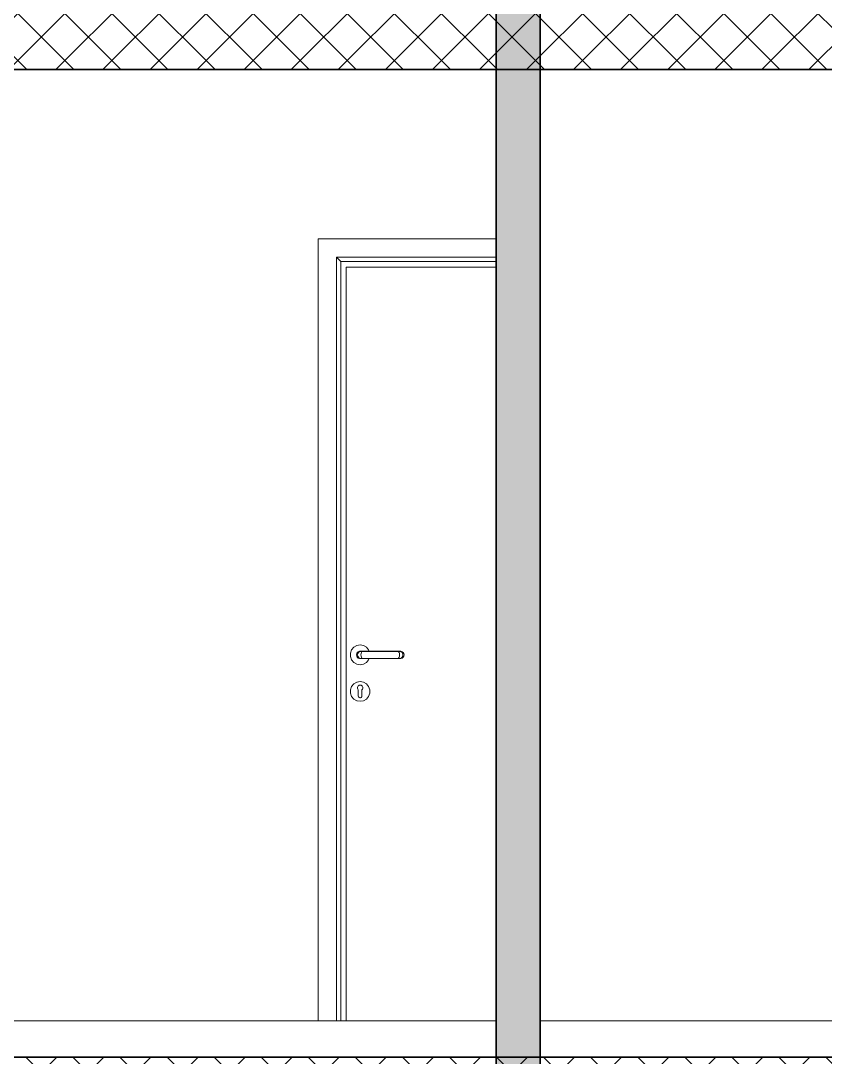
# Model space of a CAD drawing. Header units: millimetres. Extents: x -15634 to 67596, y -3027 to 55843.
# Drawn here: x 38294 to 40494, y 41096 to 43929 of the extents above; entities that cross this region are included whole.
import ezdxf

# ---------------------------------------------------------------- set-up
doc = ezdxf.new("R2010")
doc.units = ezdxf.units.MM
doc.header["$MEASUREMENT"] = 0
doc.set_wipeout_variables(frame=1)
doc.linetypes.add('Wipeout_Contour', pattern=[1000, 0, -1000])
doc.layers.add('Structural - Bearing', color=7, linetype='Continuous')
for name, color, linetype, lineweight in [('Structural - Bearing_Pen_No__1', 7, 'Continuous', 13), ('Structural - Bearing_Pen_No__101', 252, 'Continuous', 13), ('Structural - Bearing_Pen_No__7', 7, 'Continuous', 35)]:
    doc.layers.add(name, color=color, linetype=linetype, lineweight=lineweight)
doc.layers.add('Structural - Bearing_Pen_No__61', color=7, linetype='Continuous', lineweight=20, true_color=0x6a6a6a)
doc.layers.add('Structural - Bearing_Pen_No__82', color=7, linetype='Continuous', lineweight=20, true_color=0xaaaaaa)
pattern_1 = [(45, (0, 0), (-64.34671, 64.34671), []), (135, (0, 0), (64.34671, 64.34671), [])]

msp = doc.modelspace()

# ---------------------------------------------------------------- wipeouts: each hides what was drawn before it
at = {"color": 254, "linetype": 'Wipeout_Contour', "lineweight": 0, "ltscale": 233612.493893}
msp.add_wipeout([(40494.3, 43795.6), (39714.4, 43795.6), (39714.4, 41095.6), (40494.3, 41095.6)], dxfattribs=at).dxf.layer = 'Structural - Bearing'
at = {"color": 254, "linetype": 'Wipeout_Contour', "lineweight": 0, "ltscale": 230413.813274}
msp.add_wipeout([(39169.4, 43270.6), (39157.4, 43282.6), (39157.4, 41195.6), (39169.4, 41195.6)], dxfattribs=at).dxf.layer = 'Structural - Bearing'
at = {"color": 254, "linetype": 'Wipeout_Contour', "lineweight": 0, "ltscale": 402872.008934}
msp.add_wipeout([(39228.8, 42109.4), (39229.7, 42107), (39229.8, 42104.4), (39229.7, 42104.4), (39239.7, 42116.2), (39231.6, 42120.9), (39227.8, 42110.5)], dxfattribs=at).dxf.layer = 'Structural - Bearing'

# ---------------------------------------------------------------- next in the draw order: linework, layer by layer
at = {"layer": 'Structural - Bearing_Pen_No__1', "color": 7, "linetype": 'Continuous', "lineweight": 13}
for p, q in [((39714.4, 41095.6), (39714.4, 43995.6)), ((39714.4, 38195.6), (39714.4, 41095.6)), ((39714.4, 41095.6), (43944.4, 41095.6))]:
    msp.add_line(p, q, dxfattribs=at)
at = {"layer": 'Structural - Bearing_Pen_No__61', "color": 251, "linetype": 'Continuous', "lineweight": 20, "true_color": 0x6a6a6a}
msp.add_lwpolyline([(39714.4, 41195.6), (43944.4, 41195.6)], dxfattribs=at)

# ---------------------------------------------------------------- next in the draw order: wipeouts: each hides what was drawn before it
at = {"color": 254, "linetype": 'Wipeout_Contour', "lineweight": 0, "ltscale": 234045.617938}
msp.add_wipeout([(39157.4, 43282.6), (39169.4, 43270.6), (39594.4, 43270.6), (39594.4, 43282.6)], dxfattribs=at).dxf.layer = 'Structural - Bearing'
at = {"color": 254, "linetype": 'Wipeout_Contour', "lineweight": 0, "ltscale": 345303.770213}
msp.add_wipeout([(39228.9, 42102), (39227.4, 42100), (39227.4, 42098.5), (39245.7, 42109.1), (39239.7, 42116.2), (39229.7, 42104.4)], dxfattribs=at).dxf.layer = 'Structural - Bearing'

# ---------------------------------------------------------------- next in the draw order: wipeouts: each hides what was drawn before it
at = {"color": 254, "linetype": 'Wipeout_Contour', "lineweight": 0, "ltscale": 230375.518098}
msp.add_wipeout([(39107.4, 41195.6), (39157.4, 41195.6), (39157.4, 43282.6), (39107.4, 43332.6)], dxfattribs=at).dxf.layer = 'Structural - Bearing'
at = {"color": 254, "linetype": 'Wipeout_Contour', "lineweight": 0, "ltscale": 230248.936967}
msp.add_wipeout([(39239.7, 42116.3), (39231.6, 42121), (39231.6, 42120.9), (39239.7, 42116.2)], dxfattribs=at).dxf.layer = 'Structural - Bearing'

# ---------------------------------------------------------------- next in the draw order: wipeouts: each hides what was drawn before it
at = {"color": 254, "linetype": 'Wipeout_Contour', "lineweight": 0, "ltscale": 234095.744574}
msp.add_wipeout([(39107.4, 43332.6), (39157.4, 43282.6), (39594.4, 43282.6), (39594.4, 43332.6)], dxfattribs=at).dxf.layer = 'Structural - Bearing'
at = {"color": 254, "linetype": 'Wipeout_Contour', "lineweight": 0, "ltscale": 230419.407125}
msp.add_wipeout([(39169.4, 41195.6), (39184.4, 41195.6), (39184.4, 43255.6), (39169.4, 43255.6)], dxfattribs=at).dxf.layer = 'Structural - Bearing'
at = {"color": 254, "linetype": 'Wipeout_Contour', "lineweight": 0, "ltscale": 345318.858793}
msp.add_wipeout([(39227.1, 42111.3), (39227.8, 42110.5), (39231.6, 42120.9), (39222.4, 42122.5), (39222.4, 42113), (39224.9, 42112.6)], dxfattribs=at).dxf.layer = 'Structural - Bearing'

# ---------------------------------------------------------------- next in the draw order: wipeouts: each hides what was drawn before it
at = {"color": 254, "linetype": 'Wipeout_Contour', "lineweight": 0, "ltscale": 292378.596767}
msp.add_wipeout([(39169.4, 43270.6), (39169.4, 43255.6), (39184.4, 43255.6), (39594.4, 43255.6), (39594.4, 43270.6)], dxfattribs=at).dxf.layer = 'Structural - Bearing'
at = {"color": 254, "linetype": 'Wipeout_Contour', "lineweight": 0, "ltscale": 1613029.677009461}
msp.add_wipeout([(39195.8, 42200.3), (39195.8, 42190.9), (39199, 42182.1), (39205, 42174.9), (39213.1, 42170.2), (39222.4, 42168.6), (39231.6, 42170.2), (39239.7, 42174.9), (39245.7, 42182.1), (39247.1, 42185.8), (39237.6, 42185.8), (39220.6, 42185.8), (39217.4, 42186.9), (39214.7, 42189.2), (39213, 42192.2), (39212.4, 42195.6), (39213, 42199), (39214.7, 42202), (39217.4, 42204.3), (39220.6, 42205.5), (39247.1, 42205.5), (39245.7, 42209.1), (39239.7, 42216.3), (39231.6, 42221), (39222.4, 42222.6), (39213.1, 42221), (39205, 42216.3), (39199, 42209.1)], dxfattribs=at).dxf.layer = 'Structural - Bearing'
at = {"color": 254, "linetype": 'Wipeout_Contour', "lineweight": 0, "ltscale": 230201.965911}
msp.add_wipeout([(39227.4, 42096.5), (39248.9, 42100.3), (39245.7, 42109.1), (39227.4, 42098.5)], dxfattribs=at).dxf.layer = 'Structural - Bearing'

# ---------------------------------------------------------------- next in the draw order: wipeouts: each hides what was drawn before it
at = {"color": 254, "linetype": 'Wipeout_Contour', "lineweight": 0, "ltscale": 230410.968233}
msp.add_wipeout([(39215.4, 42195.6), (39212.4, 42195.6), (39213, 42192.2), (39216, 42192.2)], dxfattribs=at).dxf.layer = 'Structural - Bearing'
at = {"color": 254, "linetype": 'Wipeout_Contour', "lineweight": 0, "ltscale": 230234.550728}
msp.add_wipeout([(39231.6, 42121), (39222.4, 42122.6), (39222.4, 42122.5), (39231.6, 42120.9)], dxfattribs=at).dxf.layer = 'Structural - Bearing'
at = {"color": 254, "linetype": 'Wipeout_Contour', "lineweight": 0, "ltscale": 287654.00674}
msp.add_wipeout([(39231.6, 42070.3), (39239.7, 42075), (39227.4, 42089.6), (39227.4, 42083.1), (39227.2, 42082.3)], dxfattribs=at).dxf.layer = 'Structural - Bearing'

# ---------------------------------------------------------------- next in the draw order: wipeouts: each hides what was drawn before it
at = {"color": 254, "linetype": 'Wipeout_Contour', "lineweight": 0, "ltscale": 230404.557338}
msp.add_wipeout([(39216, 42192.2), (39213, 42192.2), (39214.7, 42189.2), (39217.5, 42189.2)], dxfattribs=at).dxf.layer = 'Structural - Bearing'
at = {"color": 254, "linetype": 'Wipeout_Contour', "lineweight": 0, "ltscale": 345288.1637}
msp.add_wipeout([(39219.8, 42112.6), (39222.4, 42113), (39222.4, 42122.5), (39213.2, 42120.9), (39216.9, 42110.5), (39217.6, 42111.3)], dxfattribs=at).dxf.layer = 'Structural - Bearing'
at = {"color": 254, "linetype": 'Wipeout_Contour', "lineweight": 0, "ltscale": 230148.985633}
msp.add_wipeout([(39227.4, 42089.6), (39239.7, 42075), (39245.7, 42082.2), (39227.4, 42092.7)], dxfattribs=at).dxf.layer = 'Structural - Bearing'

# ---------------------------------------------------------------- next in the draw order: wipeouts: each hides what was drawn before it
at = {"color": 254, "linetype": 'Wipeout_Contour', "lineweight": 0, "ltscale": 230402.549591}
msp.add_wipeout([(39214.7, 42189.2), (39217.4, 42186.9), (39219.9, 42186.9), (39217.5, 42189.2)], dxfattribs=at).dxf.layer = 'Structural - Bearing'
at = {"color": 254, "linetype": 'Wipeout_Contour', "lineweight": 0, "ltscale": 230459.40973}
msp.add_wipeout([(39217.4, 42204.3), (39219.9, 42204.3), (39222.8, 42205.5), (39220.6, 42205.5)], dxfattribs=at).dxf.layer = 'Structural - Bearing'
at = {"color": 254, "linetype": 'Wipeout_Contour', "lineweight": 0, "ltscale": 230209.419779}
msp.add_wipeout([(39222.4, 42122.6), (39213.1, 42121), (39213.2, 42120.9), (39222.4, 42122.5)], dxfattribs=at).dxf.layer = 'Structural - Bearing'
at = {"color": 254, "linetype": 'Wipeout_Contour', "lineweight": 0, "ltscale": 230170.732049}
msp.add_wipeout([(39227.4, 42092.7), (39245.7, 42082.2), (39248.9, 42090.9), (39227.4, 42094.7)], dxfattribs=at).dxf.layer = 'Structural - Bearing'

# ---------------------------------------------------------------- next in the draw order: wipeouts: each hides what was drawn before it
at = {"color": 254, "linetype": 'Wipeout_Contour', "lineweight": 0, "ltscale": 230446.756769}
msp.add_wipeout([(39214.7, 42202), (39217.5, 42202), (39219.9, 42204.3), (39217.4, 42204.3)], dxfattribs=at).dxf.layer = 'Structural - Bearing'
at = {"color": 254, "linetype": 'Wipeout_Contour', "lineweight": 0, "ltscale": 230405.183341}
msp.add_wipeout([(39219.9, 42186.9), (39217.4, 42186.9), (39220.6, 42185.8), (39222.8, 42185.8)], dxfattribs=at).dxf.layer = 'Structural - Bearing'
at = {"color": 254, "linetype": 'Wipeout_Contour', "lineweight": 0, "ltscale": 230188.425851}
msp.add_wipeout([(39227.4, 42094.7), (39248.9, 42090.9), (39248.9, 42100.3), (39227.4, 42096.5)], dxfattribs=at).dxf.layer = 'Structural - Bearing'

# ---------------------------------------------------------------- next in the draw order: wipeouts: each hides what was drawn before it
at = {"color": 254, "linetype": 'Wipeout_Contour', "lineweight": 0, "ltscale": 230433.412214}
msp.add_wipeout([(39213, 42199), (39216, 42199), (39217.5, 42202), (39214.7, 42202)], dxfattribs=at).dxf.layer = 'Structural - Bearing'
at = {"color": 254, "linetype": 'Wipeout_Contour', "lineweight": 0, "ltscale": 402787.44023}
msp.add_wipeout([(39216, 42109.4), (39216.9, 42110.5), (39213.2, 42120.9), (39205.1, 42116.2), (39215, 42104.4), (39215, 42104.4), (39215, 42107)], dxfattribs=at).dxf.layer = 'Structural - Bearing'
at = {"color": 254, "linetype": 'Wipeout_Contour', "lineweight": 0, "ltscale": 230240.06081}
msp.add_wipeout([(39249, 42100.3), (39245.7, 42109.1), (39245.7, 42109.1), (39248.9, 42100.3)], dxfattribs=at).dxf.layer = 'Structural - Bearing'
at = {"color": 254, "linetype": 'Wipeout_Contour', "lineweight": 0, "ltscale": 460202.590667}
msp.add_wipeout([(39227.1, 42081.4), (39226.2, 42079.9), (39224.9, 42078.8), (39223.2, 42078.2), (39222.4, 42078.2), (39222.4, 42068.7), (39231.6, 42070.3), (39227.2, 42082.3)], dxfattribs=at).dxf.layer = 'Structural - Bearing'

# ---------------------------------------------------------------- next in the draw order: wipeouts: each hides what was drawn before it
at = {"color": 254, "linetype": 'Wipeout_Contour', "lineweight": 0, "ltscale": 230420.989554}
msp.add_wipeout([(39213, 42199), (39212.4, 42195.6), (39215.4, 42195.6), (39216, 42199)], dxfattribs=at).dxf.layer = 'Structural - Bearing'
at = {"color": 254, "linetype": 'Wipeout_Contour', "lineweight": 0, "ltscale": 230176.581952}
msp.add_wipeout([(39213.1, 42121), (39205, 42116.3), (39205.1, 42116.2), (39213.2, 42120.9)], dxfattribs=at).dxf.layer = 'Structural - Bearing'
at = {"color": 254, "linetype": 'Wipeout_Contour', "lineweight": 0, "ltscale": 230114.430961}
msp.add_wipeout([(39231.6, 42070.2), (39239.7, 42074.9), (39239.7, 42075), (39231.6, 42070.3)], dxfattribs=at).dxf.layer = 'Structural - Bearing'

# ---------------------------------------------------------------- next in the draw order: wipeouts: each hides what was drawn before it
at = {"color": 254, "linetype": 'Wipeout_Contour', "lineweight": 0, "ltscale": 230427.545883}
msp.add_wipeout([(39215.4, 42195.6), (39216, 42192.2), (39225, 42192.2), (39224.7, 42195.6)], dxfattribs=at).dxf.layer = 'Structural - Bearing'
at = {"color": 254, "linetype": 'Wipeout_Contour', "lineweight": 0, "ltscale": 345214.277699}
msp.add_wipeout([(39215.8, 42102), (39215, 42104.4), (39205.1, 42116.2), (39199.1, 42109.1), (39217.4, 42098.5), (39217.4, 42100)], dxfattribs=at).dxf.layer = 'Structural - Bearing'
at = {"color": 254, "linetype": 'Wipeout_Contour', "lineweight": 0, "ltscale": 460165.593518}
msp.add_wipeout([(39221.5, 42078.2), (39219.9, 42078.8), (39218.5, 42079.9), (39217.7, 42081.4), (39217.5, 42082.3), (39213.2, 42070.3), (39222.4, 42068.7), (39222.4, 42078.2)], dxfattribs=at).dxf.layer = 'Structural - Bearing'
at = {"color": 254, "linetype": 'Wipeout_Contour', "lineweight": 0, "ltscale": 230151.026031}
msp.add_wipeout([(39239.7, 42074.9), (39245.7, 42082.1), (39245.7, 42082.2), (39239.7, 42075)], dxfattribs=at).dxf.layer = 'Structural - Bearing'

# ---------------------------------------------------------------- next in the draw order: wipeouts: each hides what was drawn before it
at = {"color": 254, "linetype": 'Wipeout_Contour', "lineweight": 0, "ltscale": 230420.353802}
msp.add_wipeout([(39216, 42192.2), (39217.5, 42189.2), (39225.9, 42189.2), (39225, 42192.2)], dxfattribs=at).dxf.layer = 'Structural - Bearing'
at = {"color": 254, "linetype": 'Wipeout_Contour', "lineweight": 0, "ltscale": 230139.990822}
msp.add_wipeout([(39205, 42116.3), (39199, 42109.1), (39199.1, 42109.1), (39205.1, 42116.2)], dxfattribs=at).dxf.layer = 'Structural - Bearing'
at = {"color": 254, "linetype": 'Wipeout_Contour', "lineweight": 0, "ltscale": 230186.950666}
msp.add_wipeout([(39245.7, 42082.1), (39249, 42090.9), (39248.9, 42090.9), (39245.7, 42082.2)], dxfattribs=at).dxf.layer = 'Structural - Bearing'

# ---------------------------------------------------------------- next in the draw order: wipeouts: each hides what was drawn before it
at = {"color": 254, "linetype": 'Wipeout_Contour', "lineweight": 0, "ltscale": 230416.886785}
msp.add_wipeout([(39217.5, 42189.2), (39219.9, 42186.9), (39227.3, 42186.9), (39225.9, 42189.2)], dxfattribs=at).dxf.layer = 'Structural - Bearing'
at = {"color": 254, "linetype": 'Wipeout_Contour', "lineweight": 0, "ltscale": 230471.782546}
msp.add_wipeout([(39222.8, 42205.5), (39219.9, 42204.3), (39227.3, 42204.3), (39229, 42205.5)], dxfattribs=at).dxf.layer = 'Structural - Bearing'
at = {"color": 254, "linetype": 'Wipeout_Contour', "lineweight": 0, "ltscale": 230120.257194}
msp.add_wipeout([(39217.4, 42098.5), (39199.1, 42109.1), (39195.9, 42100.3), (39217.4, 42096.5)], dxfattribs=at).dxf.layer = 'Structural - Bearing'
at = {"color": 254, "linetype": 'Wipeout_Contour', "lineweight": 0, "ltscale": 230217.86787}
msp.add_wipeout([(39249, 42090.9), (39249, 42100.3), (39248.9, 42100.3), (39248.9, 42090.9)], dxfattribs=at).dxf.layer = 'Structural - Bearing'
at = {"color": 254, "linetype": 'Wipeout_Contour', "lineweight": 0, "ltscale": 230081.57999}
msp.add_wipeout([(39222.4, 42068.6), (39231.6, 42070.2), (39231.6, 42070.3), (39222.4, 42068.7)], dxfattribs=at).dxf.layer = 'Structural - Bearing'

# ---------------------------------------------------------------- next in the draw order: wipeouts: each hides what was drawn before it
at = {"color": 254, "linetype": 'Wipeout_Contour', "lineweight": 0, "ltscale": 230461.091233}
msp.add_wipeout([(39219.9, 42204.3), (39217.5, 42202), (39225.9, 42202), (39227.3, 42204.3)], dxfattribs=at).dxf.layer = 'Structural - Bearing'
at = {"color": 254, "linetype": 'Wipeout_Contour', "lineweight": 0, "ltscale": 230417.559058}
msp.add_wipeout([(39219.9, 42186.9), (39222.8, 42185.8), (39229, 42185.8), (39227.3, 42186.9)], dxfattribs=at).dxf.layer = 'Structural - Bearing'
at = {"color": 254, "linetype": 'Wipeout_Contour', "lineweight": 0, "ltscale": 287596.088553}
msp.add_wipeout([(39205.1, 42075), (39213.2, 42070.3), (39217.5, 42082.3), (39217.4, 42083.1), (39217.4, 42089.6)], dxfattribs=at).dxf.layer = 'Structural - Bearing'

# ---------------------------------------------------------------- next in the draw order: wipeouts: each hides what was drawn before it
at = {"color": 254, "linetype": 'Wipeout_Contour', "lineweight": 0, "ltscale": 230449.206717}
msp.add_wipeout([(39217.5, 42202), (39216, 42199), (39225, 42199), (39225.9, 42202)], dxfattribs=at).dxf.layer = 'Structural - Bearing'
at = {"color": 254, "linetype": 'Wipeout_Contour', "lineweight": 0, "ltscale": 230104.059082}
msp.add_wipeout([(39199, 42109.1), (39195.8, 42100.3), (39195.9, 42100.3), (39199.1, 42109.1)], dxfattribs=at).dxf.layer = 'Structural - Bearing'
at = {"color": 254, "linetype": 'Wipeout_Contour', "lineweight": 0, "ltscale": 230056.432818}
msp.add_wipeout([(39213.1, 42070.2), (39222.4, 42068.6), (39222.4, 42068.7), (39213.2, 42070.3)], dxfattribs=at).dxf.layer = 'Structural - Bearing'

# ---------------------------------------------------------------- next in the draw order: wipeouts: each hides what was drawn before it
at = {"color": 254, "linetype": 'Wipeout_Contour', "lineweight": 0, "ltscale": 230437.566489}
msp.add_wipeout([(39216, 42199), (39215.4, 42195.6), (39224.7, 42195.6), (39225, 42199)], dxfattribs=at).dxf.layer = 'Structural - Bearing'
at = {"color": 254, "linetype": 'Wipeout_Contour', "lineweight": 0, "ltscale": 230102.555688}
msp.add_wipeout([(39217.4, 42096.5), (39195.9, 42100.3), (39195.9, 42090.9), (39217.4, 42094.7)], dxfattribs=at).dxf.layer = 'Structural - Bearing'

# ---------------------------------------------------------------- next in the draw order: wipeouts: each hides what was drawn before it
at = {"color": 254, "linetype": 'Wipeout_Contour', "lineweight": 0, "ltscale": 230455.340254}
msp.add_wipeout([(39236.1, 42195.6), (39224.7, 42195.6), (39225, 42192.2), (39236.1, 42192.2)], dxfattribs=at).dxf.layer = 'Structural - Bearing'
at = {"color": 254, "linetype": 'Wipeout_Contour', "lineweight": 0, "ltscale": 230089.007785}
msp.add_wipeout([(39217.4, 42094.7), (39195.9, 42090.9), (39199.1, 42082.2), (39217.4, 42092.7)], dxfattribs=at).dxf.layer = 'Structural - Bearing'

# ---------------------------------------------------------------- next in the draw order: wipeouts: each hides what was drawn before it
at = {"color": 254, "linetype": 'Wipeout_Contour', "lineweight": 0, "ltscale": 230446.933445}
msp.add_wipeout([(39225, 42192.2), (39225.9, 42189.2), (39236.4, 42189.2), (39236.1, 42192.2)], dxfattribs=at).dxf.layer = 'Structural - Bearing'
at = {"color": 254, "linetype": 'Wipeout_Contour', "lineweight": 0, "ltscale": 230079.555666}
msp.add_wipeout([(39217.4, 42092.7), (39199.1, 42082.2), (39205.1, 42075), (39217.4, 42089.6)], dxfattribs=at).dxf.layer = 'Structural - Bearing'

# ---------------------------------------------------------------- next in the draw order: wipeouts: each hides what was drawn before it
at = {"color": 254, "linetype": 'Wipeout_Contour', "lineweight": 0, "ltscale": 230441.178202}
msp.add_wipeout([(39225.9, 42189.2), (39227.3, 42186.9), (39236.7, 42186.9), (39236.4, 42189.2)], dxfattribs=at).dxf.layer = 'Structural - Bearing'
at = {"color": 254, "linetype": 'Wipeout_Contour', "lineweight": 0, "ltscale": 230492.984526}
msp.add_wipeout([(39229, 42205.5), (39227.3, 42204.3), (39236.7, 42204.3), (39237.1, 42205.5)], dxfattribs=at).dxf.layer = 'Structural - Bearing'
at = {"color": 254, "linetype": 'Wipeout_Contour', "lineweight": 0, "ltscale": 230073.126885}
msp.add_wipeout([(39195.8, 42100.3), (39195.8, 42090.9), (39195.9, 42090.9), (39195.9, 42100.3)], dxfattribs=at).dxf.layer = 'Structural - Bearing'
at = {"color": 254, "linetype": 'Wipeout_Contour', "lineweight": 0, "ltscale": 230042.034921}
msp.add_wipeout([(39205, 42074.9), (39213.1, 42070.2), (39213.2, 42070.3), (39205.1, 42075)], dxfattribs=at).dxf.layer = 'Structural - Bearing'

# ---------------------------------------------------------------- next in the draw order: wipeouts: each hides what was drawn before it
at = {"color": 254, "linetype": 'Wipeout_Contour', "lineweight": 0, "ltscale": 230485.378029}
msp.add_wipeout([(39227.3, 42204.3), (39225.9, 42202), (39236.4, 42202), (39236.7, 42204.3)], dxfattribs=at).dxf.layer = 'Structural - Bearing'
at = {"color": 254, "linetype": 'Wipeout_Contour', "lineweight": 0, "ltscale": 230438.766004}
msp.add_wipeout([(39227.3, 42186.9), (39229, 42185.8), (39237.1, 42185.8), (39236.7, 42186.9)], dxfattribs=at).dxf.layer = 'Structural - Bearing'
at = {"color": 254, "linetype": 'Wipeout_Contour', "lineweight": 0, "ltscale": 230050.918484}
msp.add_wipeout([(39195.8, 42090.9), (39199, 42082.1), (39199.1, 42082.2), (39195.9, 42090.9)], dxfattribs=at).dxf.layer = 'Structural - Bearing'

# ---------------------------------------------------------------- next in the draw order: wipeouts: each hides what was drawn before it
at = {"color": 254, "linetype": 'Wipeout_Contour', "lineweight": 0, "ltscale": 230475.783066}
msp.add_wipeout([(39225.9, 42202), (39225, 42199), (39236.1, 42199), (39236.4, 42202)], dxfattribs=at).dxf.layer = 'Structural - Bearing'
at = {"color": 254, "linetype": 'Wipeout_Contour', "lineweight": 0, "ltscale": 230040.11968}
msp.add_wipeout([(39199, 42082.1), (39205, 42074.9), (39205.1, 42075), (39199.1, 42082.2)], dxfattribs=at).dxf.layer = 'Structural - Bearing'

# ---------------------------------------------------------------- next in the draw order: wipeouts: each hides what was drawn before it
at = {"color": 254, "linetype": 'Wipeout_Contour', "lineweight": 0, "ltscale": 230465.359665}
msp.add_wipeout([(39225, 42199), (39224.7, 42195.6), (39236.1, 42195.6), (39236.1, 42199)], dxfattribs=at).dxf.layer = 'Structural - Bearing'
at = {"color": 254, "linetype": 'Wipeout_Contour', "lineweight": 0, "ltscale": 1553522.443416682}
msp.add_wipeout([(39215, 42107), (39215, 42104.4), (39215.8, 42102), (39217.4, 42100), (39217.4, 42083.1), (39217.7, 42081.4), (39218.5, 42079.9), (39219.9, 42078.8), (39221.5, 42078.2), (39223.2, 42078.2), (39224.9, 42078.8), (39226.2, 42079.9), (39227.1, 42081.4), (39227.4, 42083.1), (39227.4, 42100), (39228.9, 42102), (39229.7, 42104.4), (39229.8, 42104.4), (39229.7, 42107), (39228.8, 42109.4), (39227.8, 42110.5), (39227.1, 42111.3), (39224.9, 42112.6), (39222.4, 42113), (39219.8, 42112.6), (39217.6, 42111.3), (39216, 42109.4)], dxfattribs=at).dxf.layer = 'Structural - Bearing'

# ---------------------------------------------------------------- next in the draw order: wipeouts: each hides what was drawn before it
at = {"color": 254, "linetype": 'Wipeout_Contour', "lineweight": 0, "ltscale": 230583.162343}
msp.add_wipeout([(39236.1, 42195.6), (39236.1, 42192.2), (39318.6, 42192.2), (39318.7, 42195.6)], dxfattribs=at).dxf.layer = 'Structural - Bearing'

# ---------------------------------------------------------------- next in the draw order: wipeouts: each hides what was drawn before it
at = {"color": 254, "linetype": 'Wipeout_Contour', "lineweight": 0, "ltscale": 230573.752487}
msp.add_wipeout([(39318.6, 42192.2), (39236.1, 42192.2), (39236.4, 42189.2), (39318.4, 42189.2)], dxfattribs=at).dxf.layer = 'Structural - Bearing'

# ---------------------------------------------------------------- next in the draw order: wipeouts: each hides what was drawn before it
at = {"color": 254, "linetype": 'Wipeout_Contour', "lineweight": 0, "ltscale": 230566.081497}
msp.add_wipeout([(39236.4, 42189.2), (39236.7, 42186.9), (39318, 42186.9), (39318.4, 42189.2)], dxfattribs=at).dxf.layer = 'Structural - Bearing'
at = {"color": 254, "linetype": 'Wipeout_Contour', "lineweight": 0, "ltscale": 230615.264237}
msp.add_wipeout([(39237.1, 42205.5), (39236.7, 42204.3), (39318, 42204.3), (39317.6, 42205.5)], dxfattribs=at).dxf.layer = 'Structural - Bearing'

# ---------------------------------------------------------------- next in the draw order: wipeouts: each hides what was drawn before it
at = {"color": 254, "linetype": 'Wipeout_Contour', "lineweight": 0, "ltscale": 230610.257427}
msp.add_wipeout([(39236.7, 42204.3), (39236.4, 42202), (39318.4, 42202), (39318, 42204.3)], dxfattribs=at).dxf.layer = 'Structural - Bearing'
at = {"color": 254, "linetype": 'Wipeout_Contour', "lineweight": 0, "ltscale": 230561.074438}
msp.add_wipeout([(39236.7, 42186.9), (39237.1, 42185.8), (39317.6, 42185.8), (39318, 42186.9)], dxfattribs=at).dxf.layer = 'Structural - Bearing'

# ---------------------------------------------------------------- next in the draw order: wipeouts: each hides what was drawn before it
at = {"color": 254, "linetype": 'Wipeout_Contour', "lineweight": 0, "ltscale": 230602.586277}
msp.add_wipeout([(39236.1, 42199), (39318.6, 42199), (39318.4, 42202), (39236.4, 42202)], dxfattribs=at).dxf.layer = 'Structural - Bearing'

# ---------------------------------------------------------------- next in the draw order: wipeouts: each hides what was drawn before it
at = {"color": 254, "linetype": 'Wipeout_Contour', "lineweight": 0, "ltscale": 230593.176213}
msp.add_wipeout([(39236.1, 42199), (39236.1, 42195.6), (39318.7, 42195.6), (39318.6, 42199)], dxfattribs=at).dxf.layer = 'Structural - Bearing'

# ---------------------------------------------------------------- next in the draw order: wipeouts: each hides what was drawn before it
at = {"color": 254, "linetype": 'Wipeout_Contour', "lineweight": 0, "ltscale": 230711.005287}
msp.add_wipeout([(39318.6, 42192.2), (39329.7, 42192.2), (39330, 42195.6), (39318.7, 42195.6)], dxfattribs=at).dxf.layer = 'Structural - Bearing'

# ---------------------------------------------------------------- next in the draw order: wipeouts: each hides what was drawn before it
at = {"color": 254, "linetype": 'Wipeout_Contour', "lineweight": 0, "ltscale": 230700.591482}
msp.add_wipeout([(39318.6, 42192.2), (39318.4, 42189.2), (39328.8, 42189.2), (39329.7, 42192.2)], dxfattribs=at).dxf.layer = 'Structural - Bearing'

# ---------------------------------------------------------------- next in the draw order: wipeouts: each hides what was drawn before it
at = {"color": 254, "linetype": 'Wipeout_Contour', "lineweight": 0, "ltscale": 230737.559987}
msp.add_wipeout([(39317.6, 42205.5), (39318, 42204.3), (39327.5, 42204.3), (39325.8, 42205.5)], dxfattribs=at).dxf.layer = 'Structural - Bearing'
at = {"color": 254, "linetype": 'Wipeout_Contour', "lineweight": 0, "ltscale": 230691.003056}
msp.add_wipeout([(39318.4, 42189.2), (39318, 42186.9), (39327.5, 42186.9), (39328.8, 42189.2)], dxfattribs=at).dxf.layer = 'Structural - Bearing'

# ---------------------------------------------------------------- next in the draw order: wipeouts: each hides what was drawn before it
at = {"color": 254, "linetype": 'Wipeout_Contour', "lineweight": 0, "ltscale": 230735.15509}
msp.add_wipeout([(39318, 42204.3), (39318.4, 42202), (39328.8, 42202), (39327.5, 42204.3)], dxfattribs=at).dxf.layer = 'Structural - Bearing'
at = {"color": 254, "linetype": 'Wipeout_Contour', "lineweight": 0, "ltscale": 230683.398908}
msp.add_wipeout([(39318, 42186.9), (39317.6, 42185.8), (39325.8, 42185.8), (39327.5, 42186.9)], dxfattribs=at).dxf.layer = 'Structural - Bearing'

# ---------------------------------------------------------------- next in the draw order: wipeouts: each hides what was drawn before it
at = {"color": 254, "linetype": 'Wipeout_Contour', "lineweight": 0, "ltscale": 230729.409444}
msp.add_wipeout([(39328.8, 42202), (39318.4, 42202), (39318.6, 42199), (39329.7, 42199)], dxfattribs=at).dxf.layer = 'Structural - Bearing'

# ---------------------------------------------------------------- next in the draw order: wipeouts: each hides what was drawn before it
at = {"color": 254, "linetype": 'Wipeout_Contour', "lineweight": 0, "ltscale": 230721.013617}
msp.add_wipeout([(39329.7, 42199), (39318.6, 42199), (39318.7, 42195.6), (39330, 42195.6)], dxfattribs=at).dxf.layer = 'Structural - Bearing'

# ---------------------------------------------------------------- next in the draw order: wipeouts: each hides what was drawn before it
at = {"color": 254, "linetype": 'Wipeout_Contour', "lineweight": 0, "ltscale": 230738.838763}
msp.add_wipeout([(39330, 42195.6), (39329.7, 42192.2), (39338.8, 42192.2), (39339.3, 42195.6)], dxfattribs=at).dxf.layer = 'Structural - Bearing'

# ---------------------------------------------------------------- next in the draw order: wipeouts: each hides what was drawn before it
at = {"color": 254, "linetype": 'Wipeout_Contour', "lineweight": 0, "ltscale": 230727.208103}
msp.add_wipeout([(39329.7, 42192.2), (39328.8, 42189.2), (39337.2, 42189.2), (39338.8, 42192.2)], dxfattribs=at).dxf.layer = 'Structural - Bearing'

# ---------------------------------------------------------------- next in the draw order: wipeouts: each hides what was drawn before it
at = {"color": 254, "linetype": 'Wipeout_Contour', "lineweight": 0, "ltscale": 230758.789981}
msp.add_wipeout([(39325.8, 42205.5), (39327.5, 42204.3), (39334.8, 42204.3), (39331.9, 42205.5)], dxfattribs=at).dxf.layer = 'Structural - Bearing'
at = {"color": 254, "linetype": 'Wipeout_Contour', "lineweight": 0, "ltscale": 230715.32754}
msp.add_wipeout([(39328.8, 42189.2), (39327.5, 42186.9), (39334.8, 42186.9), (39337.2, 42189.2)], dxfattribs=at).dxf.layer = 'Structural - Bearing'

# ---------------------------------------------------------------- next in the draw order: wipeouts: each hides what was drawn before it
at = {"color": 254, "linetype": 'Wipeout_Contour', "lineweight": 0, "ltscale": 230759.474958}
msp.add_wipeout([(39327.5, 42204.3), (39328.8, 42202), (39337.2, 42202), (39334.8, 42204.3)], dxfattribs=at).dxf.layer = 'Structural - Bearing'
at = {"color": 254, "linetype": 'Wipeout_Contour', "lineweight": 0, "ltscale": 230704.633864}
msp.add_wipeout([(39327.5, 42186.9), (39325.8, 42185.8), (39331.9, 42185.8), (39334.8, 42186.9)], dxfattribs=at).dxf.layer = 'Structural - Bearing'

# ---------------------------------------------------------------- next in the draw order: wipeouts: each hides what was drawn before it
at = {"color": 254, "linetype": 'Wipeout_Contour', "lineweight": 0, "ltscale": 230756.022773}
msp.add_wipeout([(39328.8, 42202), (39329.7, 42199), (39338.8, 42199), (39337.2, 42202)], dxfattribs=at).dxf.layer = 'Structural - Bearing'

# ---------------------------------------------------------------- next in the draw order: wipeouts: each hides what was drawn before it
at = {"color": 254, "linetype": 'Wipeout_Contour', "lineweight": 0, "ltscale": 230748.845899}
msp.add_wipeout([(39329.7, 42199), (39330, 42195.6), (39339.3, 42195.6), (39338.8, 42199)], dxfattribs=at).dxf.layer = 'Structural - Bearing'

# ---------------------------------------------------------------- next in the draw order: wipeouts: each hides what was drawn before it
at = {"color": 254, "linetype": 'Wipeout_Contour', "lineweight": 0, "ltscale": 230755.443055}
msp.add_wipeout([(39339.3, 42195.6), (39338.8, 42192.2), (39341.8, 42192.2), (39342.4, 42195.6)], dxfattribs=at).dxf.layer = 'Structural - Bearing'

# ---------------------------------------------------------------- next in the draw order: wipeouts: each hides what was drawn before it
at = {"color": 254, "linetype": 'Wipeout_Contour', "lineweight": 0, "ltscale": 230743.029585}
msp.add_wipeout([(39337.2, 42189.2), (39340, 42189.2), (39341.8, 42192.2), (39338.8, 42192.2)], dxfattribs=at).dxf.layer = 'Structural - Bearing'

# ---------------------------------------------------------------- next in the draw order: wipeouts: each hides what was drawn before it
at = {"color": 254, "linetype": 'Wipeout_Contour', "lineweight": 0, "ltscale": 230771.1811}
msp.add_wipeout([(39331.9, 42205.5), (39334.8, 42204.3), (39337.4, 42204.3), (39334.1, 42205.5)], dxfattribs=at).dxf.layer = 'Structural - Bearing'
at = {"color": 254, "linetype": 'Wipeout_Contour', "lineweight": 0, "ltscale": 230729.686803}
msp.add_wipeout([(39334.8, 42186.9), (39337.4, 42186.9), (39340, 42189.2), (39337.2, 42189.2)], dxfattribs=at).dxf.layer = 'Structural - Bearing'

# ---------------------------------------------------------------- next in the draw order: wipeouts: each hides what was drawn before it
at = {"color": 254, "linetype": 'Wipeout_Contour', "lineweight": 0, "ltscale": 230773.831493}
msp.add_wipeout([(39334.8, 42204.3), (39337.2, 42202), (39340, 42202), (39337.4, 42204.3)], dxfattribs=at).dxf.layer = 'Structural - Bearing'
at = {"color": 254, "linetype": 'Wipeout_Contour', "lineweight": 0, "ltscale": 230717.027881}
msp.add_wipeout([(39331.9, 42185.8), (39334.1, 42185.8), (39337.4, 42186.9), (39334.8, 42186.9)], dxfattribs=at).dxf.layer = 'Structural - Bearing'

# ---------------------------------------------------------------- next in the draw order: wipeouts: each hides what was drawn before it
at = {"color": 254, "linetype": 'Wipeout_Contour', "lineweight": 0, "ltscale": 230771.842297}
msp.add_wipeout([(39340, 42202), (39337.2, 42202), (39338.8, 42199), (39341.8, 42199)], dxfattribs=at).dxf.layer = 'Structural - Bearing'

# ---------------------------------------------------------------- next in the draw order: wipeouts: each hides what was drawn before it
at = {"color": 254, "linetype": 'Wipeout_Contour', "lineweight": 0, "ltscale": 230765.449478}
msp.add_wipeout([(39341.8, 42199), (39338.8, 42199), (39339.3, 42195.6), (39342.4, 42195.6)], dxfattribs=at).dxf.layer = 'Structural - Bearing'

# ---------------------------------------------------------------- next in the draw order: wipeouts: each hides what was drawn before it
at = {"color": 254, "linetype": 'Wipeout_Contour', "lineweight": 0, "ltscale": 461462.813374}
msp.add_wipeout([(38294.4, 41095.6), (39594.4, 41095.6), (39594.4, 41195.6), (39107.4, 41195.6), (39107.4, 43332.6), (39594.4, 43332.6), (39594.4, 43795.6), (38294.4, 43795.6)], dxfattribs=at).dxf.layer = 'Structural - Bearing'

# ---------------------------------------------------------------- next in the draw order: hatches: boundary and pattern name
at = {"layer": 'Structural - Bearing_Pen_No__1', "linetype": 'Continuous', "lineweight": 13}
h = msp.add_hatch(dxfattribs=at)
h.set_pattern_fill('CONCRETE_BLOCK', style=0, pattern_type=2)
h.set_pattern_definition(pattern_1)
h.paths.add_polyline_path([(-655.6, 43795.6), (44144.4, 43795.6), (44144.4, 43995.6), (-655.6, 43995.6)])
h = msp.add_hatch(dxfattribs=at)
h.set_pattern_fill('CONCRETE_BLOCK', style=0, pattern_type=2)
h.set_pattern_definition(pattern_1)
h.paths.add_polyline_path([(-655.6, 40895.6), (44144.4, 40895.6), (44144.4, 41095.6), (-655.6, 41095.6)])
at = {"layer": 'Structural - Bearing_Pen_No__101', "linetype": 'Continuous', "lineweight": 13}
for points in [[(39594.4, 41095.6), (39714.4, 41095.6), (39714.4, 43995.6), (39594.4, 43995.6)], [(39594.4, 38195.6), (39714.4, 38195.6), (39714.4, 41095.6), (39594.4, 41095.6)]]:
    msp.add_hatch(color=252, dxfattribs=at).paths.add_polyline_path(points)

# ---------------------------------------------------------------- next in the draw order: linework, layer by layer
at = {"layer": 'Structural - Bearing_Pen_No__1', "color": 7, "linetype": 'Continuous', "lineweight": 13}
for p, q in [((39594.4, 41095.6), (39594.4, 43995.6)), ((-655.6, 43795.6), (44144.4, 43795.6)), ((37134.4, 41095.6), (39594.4, 41095.6)), ((39594.4, 38195.6), (39594.4, 41095.6))]:
    msp.add_line(p, q, dxfattribs=at)
at = {"layer": 'Structural - Bearing_Pen_No__61', "color": 251, "linetype": 'Continuous', "lineweight": 20, "true_color": 0x6a6a6a}
msp.add_lwpolyline([(37134.4, 41195.6), (39594.4, 41195.6)], dxfattribs=at)
at = {"layer": 'Structural - Bearing_Pen_No__7', "color": 7, "linetype": 'Continuous', "lineweight": 35, "flags": 128}
for points in [[(-655.6, 43795.6), (44144.4, 43795.6), (44144.4, 43995.6), (-655.6, 43995.6)], [(39594.4, 41095.6), (39714.4, 41095.6), (39714.4, 43995.6), (39594.4, 43995.6)], [(-655.6, 40895.6), (44144.4, 40895.6), (44144.4, 41095.6), (-655.6, 41095.6)], [(39594.4, 38195.6), (39714.4, 38195.6), (39714.4, 41095.6), (39594.4, 41095.6)]]:
    msp.add_lwpolyline(points, close=True, dxfattribs=at)
at = {"layer": 'Structural - Bearing_Pen_No__82', "color": 253, "linetype": 'Continuous', "lineweight": 20, "true_color": 0xaaaaaa}
for p, q in [((39107.4, 43332.6), (39107.4, 41195.6)), ((39594.4, 43332.6), (39107.4, 43332.6)), ((39157.4, 41195.6), (39157.4, 43282.6)), ((39169.4, 43270.6), (39157.4, 43282.6)), ((39157.4, 43282.6), (39594.4, 43282.6)), ((39169.4, 41195.6), (39169.4, 43270.6)), ((39169.4, 43270.6), (39594.4, 43270.6)), ((39184.4, 41195.6), (39184.4, 43255.6)), ((39184.4, 43255.6), (39594.4, 43255.6)), ((39213.1, 42221), (39205, 42216.3)), ((39222.4, 42222.6), (39213.1, 42221)), ((39231.6, 42221), (39222.4, 42222.6)), ((39239.7, 42216.3), (39231.6, 42221)), ((39199, 42209.1), (39195.8, 42200.3)), ((39195.8, 42200.3), (39195.8, 42190.9)), ((39195.8, 42190.9), (39199, 42182.1)), ((39205, 42216.3), (39199, 42209.1)), ((39213, 42199), (39212.4, 42195.6)), ((39212.4, 42195.6), (39213, 42192.2)), ((39214.7, 42202), (39213, 42199)), ((39213, 42192.2), (39214.7, 42189.2)), ((39217.4, 42204.3), (39214.7, 42202)), ((39214.7, 42189.2), (39217.4, 42186.9)), ((39216, 42199), (39215.4, 42195.6)), ((39215.4, 42195.6), (39216, 42192.2)), ((39217.5, 42202), (39216, 42199)), ((39216, 42192.2), (39217.5, 42189.2)), ((39220.6, 42205.5), (39217.4, 42204.3)), ((39219.9, 42204.3), (39217.5, 42202)), ((39217.5, 42189.2), (39219.9, 42186.9)), ((39220.6, 42205.5), (39222.8, 42205.5)), ((39222.8, 42205.5), (39229, 42205.5)), ((39225, 42199), (39224.7, 42195.6)), ((39224.7, 42195.6), (39225, 42192.2)), ((39225.9, 42202), (39225, 42199)), ((39225, 42192.2), (39225.9, 42189.2)), ((39227.3, 42204.3), (39225.9, 42202)), ((39225.9, 42189.2), (39227.3, 42186.9)), ((39229, 42205.5), (39237.1, 42205.5)), ((39237.1, 42205.5), (39317.6, 42205.5)), ((39245.7, 42209.1), (39239.7, 42216.3)), ((39247.1, 42205.5), (39245.7, 42209.1)), ((39317.6, 42205.5), (39325.8, 42205.5)), ((39325.8, 42205.5), (39331.9, 42205.5)), ((39327.5, 42204.3), (39328.8, 42202)), ((39328.8, 42189.2), (39327.5, 42186.9)), ((39328.8, 42202), (39329.7, 42199)), ((39329.7, 42192.2), (39328.8, 42189.2)), ((39329.7, 42199), (39330, 42195.6)), ((39330, 42195.6), (39329.7, 42192.2)), ((39331.9, 42205.5), (39334.1, 42205.5)), ((39334.1, 42205.5), (39337.4, 42204.3)), ((39334.8, 42204.3), (39337.2, 42202)), ((39337.2, 42189.2), (39334.8, 42186.9)), ((39337.2, 42202), (39338.8, 42199)), ((39338.8, 42192.2), (39337.2, 42189.2)), ((39337.4, 42204.3), (39340, 42202)), ((39340, 42189.2), (39337.4, 42186.9)), ((39338.8, 42199), (39339.3, 42195.6)), ((39339.3, 42195.6), (39338.8, 42192.2)), ((39340, 42202), (39341.8, 42199)), ((39341.8, 42192.2), (39340, 42189.2)), ((39341.8, 42199), (39342.4, 42195.6)), ((39342.4, 42195.6), (39341.8, 42192.2)), ((39199, 42182.1), (39205, 42174.9)), ((39205, 42174.9), (39213.1, 42170.2)), ((39213.1, 42170.2), (39222.4, 42168.6)), ((39217.4, 42186.9), (39220.6, 42185.8)), ((39220.6, 42185.8), (39222.8, 42185.8)), ((39222.4, 42168.6), (39231.6, 42170.2)), ((39222.8, 42185.8), (39229, 42185.8)), ((39229, 42185.8), (39237.1, 42185.8)), ((39231.6, 42170.2), (39239.7, 42174.9)), ((39237.1, 42185.8), (39317.6, 42185.8)), ((39239.7, 42174.9), (39245.7, 42182.1)), ((39245.7, 42182.1), (39247.1, 42185.8)), ((39317.6, 42185.8), (39325.8, 42185.8)), ((39325.8, 42185.8), (39331.9, 42185.8)), ((39331.9, 42185.8), (39334.1, 42185.8)), ((39337.4, 42186.9), (39334.1, 42185.8)), ((39199, 42109.1), (39195.8, 42100.3)), ((39205, 42116.3), (39199, 42109.1)), ((39213.1, 42121), (39205, 42116.3)), ((39222.4, 42122.6), (39213.1, 42121)), ((39215, 42107), (39216, 42109.4)), ((39215, 42104.4), (39215, 42107)), ((39215.8, 42102), (39215, 42104.4)), ((39216.9, 42110.5), (39216, 42109.4)), ((39216.9, 42110.5), (39217.6, 42111.3)), ((39217.6, 42111.3), (39219.8, 42112.6)), ((39219.8, 42112.6), (39222.4, 42113)), ((39231.6, 42121), (39222.4, 42122.6)), ((39222.4, 42113), (39224.9, 42112.6)), ((39224.9, 42112.6), (39227.1, 42111.3)), ((39227.8, 42110.5), (39227.1, 42111.3)), ((39227.8, 42110.5), (39228.8, 42109.4)), ((39228.8, 42109.4), (39229.7, 42107)), ((39229.7, 42104.4), (39228.9, 42102)), ((39229.7, 42107), (39229.8, 42104.4)), ((39239.7, 42116.3), (39231.6, 42121)), ((39245.7, 42109.1), (39239.7, 42116.3)), ((39249, 42100.3), (39245.7, 42109.1)), ((39195.8, 42100.3), (39195.8, 42090.9)), ((39195.8, 42090.9), (39199, 42082.1)), ((39199, 42082.1), (39205, 42074.9)), ((39217.4, 42100), (39215.8, 42102)), ((39217.4, 42098.5), (39217.4, 42100)), ((39217.4, 42098.5), (39217.4, 42096.5)), ((39217.4, 42096.5), (39217.4, 42094.7)), ((39217.4, 42094.7), (39217.4, 42092.7)), ((39217.4, 42092.7), (39217.4, 42089.6)), ((39217.4, 42089.6), (39217.4, 42083.1)), ((39217.5, 42082.3), (39217.4, 42083.1)), ((39217.7, 42081.4), (39217.5, 42082.3)), ((39218.5, 42079.9), (39217.7, 42081.4)), ((39219.9, 42078.8), (39218.5, 42079.9)), ((39221.5, 42078.2), (39219.9, 42078.8)), ((39222.4, 42078.2), (39221.5, 42078.2)), ((39223.2, 42078.2), (39222.4, 42078.2)), ((39224.9, 42078.8), (39223.2, 42078.2)), ((39226.2, 42079.9), (39224.9, 42078.8)), ((39227.1, 42081.4), (39226.2, 42079.9)), ((39227.2, 42082.3), (39227.1, 42081.4)), ((39227.4, 42083.1), (39227.2, 42082.3)), ((39228.9, 42102), (39227.4, 42100)), ((39227.4, 42100), (39227.4, 42098.5)), ((39227.4, 42098.5), (39227.4, 42096.5)), ((39227.4, 42096.5), (39227.4, 42094.7)), ((39227.4, 42094.7), (39227.4, 42092.7)), ((39227.4, 42092.7), (39227.4, 42089.6)), ((39227.4, 42089.6), (39227.4, 42083.1)), ((39239.7, 42074.9), (39245.7, 42082.1)), ((39245.7, 42082.1), (39249, 42090.9)), ((39249, 42090.9), (39249, 42100.3)), ((39205, 42074.9), (39213.1, 42070.2)), ((39213.1, 42070.2), (39222.4, 42068.6)), ((39222.4, 42068.6), (39231.6, 42070.2)), ((39231.6, 42070.2), (39239.7, 42074.9)), ((39107.4, 41195.6), (39157.4, 41195.6)), ((39157.4, 41195.6), (39169.4, 41195.6)), ((39594.4, 41195.6), (39169.4, 41195.6))]:
    msp.add_line(p, q, dxfattribs=at)

doc.saveas('drawing.dxf')
